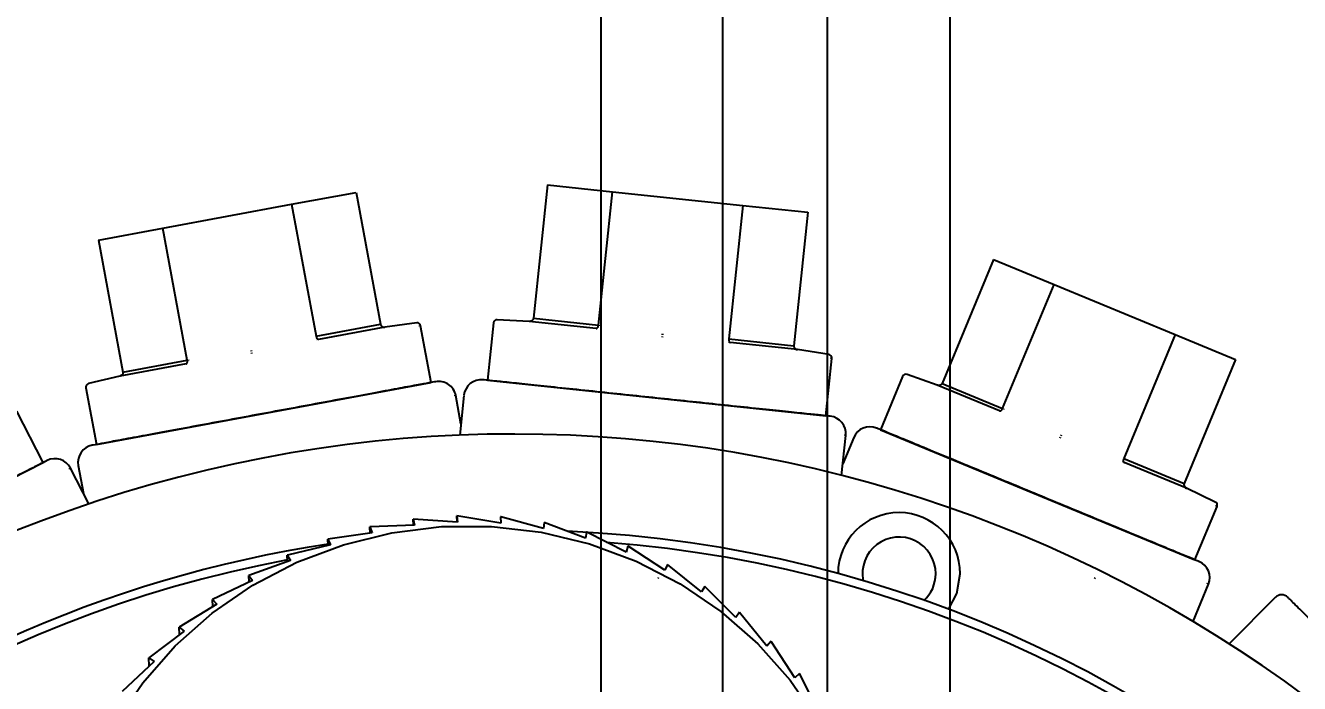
# Model space of a CAD drawing. Header units: inches. Extents: x -347369 to -260369, y 119522 to 149869.
# Drawn here: x -263173.1 to -263100.1, y 139520.4 to 139558.1 of the extents above; entities that cross this region are included whole.
import ezdxf

# ---------------------------------------------------------------- set-up
doc = ezdxf.new("R2010")
doc.units = ezdxf.units.IN
doc.header["$LTSCALE"] = 300
doc.linetypes.add('DOT2', pattern=[0.635, 0, -0.635])
doc.layers.add('INCASTELLATURA MOT', color=4, linetype='Continuous')
doc.layers.add('QUOTE', color=7, linetype='Continuous')
doc.styles.get("Standard").update_dxf_attribs({"font": 'romans.shx'})
doc.dimstyles.new('sc1a100_pollici', dxfattribs={"dimscale": 100, "dimtxt": 3, "dimasz": 3, "dimexe": 0, "dimexo": 0, "dimgap": 1, "dimtad": 1, "dimzin": 12, "dimdsep": 46, "dimtxsty": 'Standard', "dimblk": 'CLOSEDBLANK', "dimcen": 1, "dimclrd": 253, "dimclre": 253, "dimclrt": 2, "dimadec": 0, "dimazin": 3, "dimtfac": 1, "dimtmove": 0, "dimatfit": 1, "dimldrblk": 'CLOSEDBLANK', "dimfxl": 1, "dimtolj": 1, "dimtzin": 0, "dimarcsym": 0})

# ---------------------------------------------------------------- blocks, each defined once
blk = doc.blocks.new('_ClosedBlank')
at = {"color": 0, "linetype": 'ByBlock', "lineweight": -2}
for p, q in [((-1, 0.16667), (0, 0)), ((-1, 0.16667), (-1, -0.16667)), ((0, 0), (-1, -0.16667))]:
    blk.add_line(p, q, dxfattribs=at)
blk = doc.blocks.new('*D12')
at = {"layer": 'Defpoints', "color": 0, "transparency": 16777216}
for p in [(-263135.166, 139932.656), (-261590.132, 139932.656), (-262190.132, 138999.656)]:
    blk.add_point(p, dxfattribs=at)
at = {"layer": 'QUOTE', "color": 253, "lineweight": -2, "transparency": 16777216}
for p, q in [((-261590.132, 140232.656), (-261590.132, 140532.656)), ((-263135.166, 139932.656), (-261590.132, 139932.656)), ((-261590.132, 139932.656), (-261590.132, 138999.656)), ((-262190.132, 138999.656), (-261590.132, 138999.656)), ((-261590.132, 138699.656), (-261590.132, 135456.799))]:
    blk.add_line(p, q, dxfattribs=at)
at = {"layer": 'QUOTE', "color": 253, "lineweight": -2, "transparency": 16777216, "xscale": 300, "yscale": 300, "zscale": 300}
for p, rotation in [((-261590.132, 139932.656), 270), ((-261590.132, 138999.656), 90)]:
    blk.add_blockref('_ClosedBlank', p, dxfattribs=dict(at, rotation=rotation))
at = {"layer": 'QUOTE', "color": 2, "transparency": 16777216, "char_height": 300, "attachment_point": 5, "rotation": 90}
for s, insert in [('\\A1;[3\'-0 3/4"]', (-261261.561, 136928.227)), ('\\A1;933', (-261840.132, 136928.227))]:
    blk.add_mtext(s, dxfattribs=dict(at, insert=insert))
blk = doc.blocks.new('*U45')
at = {"layer": 'INCASTELLATURA MOT', "linetype": 'Continuous'}
for p, q in [((-10.004, 658), (-10.004, 412)), ((-3.004, 420.5), (-3.004, 658))]:
    blk.add_line(p, q, dxfattribs=at)
blk = doc.blocks.new('*U46')
at = {"layer": 'INCASTELLATURA MOT'}
for p, q in [((2.995, 420.5), (2.995, 658)), ((9.995, 658), (9.995, 408))]:
    blk.add_line(p, q, dxfattribs=at)
blk = doc.blocks.new('A$C11159156')
at = {"layer": 'INCASTELLATURA MOT', "color": 40, "linetype": 'Continuous', "lineweight": 25}
for p, q in [((-366.711, 598.177), (-363.021, 598.861)), ((-363.021, 598.861), (-361.619, 591.296)), ((-352.057, 599.292), (-352.861, 591.64)), ((-352.057, 599.292), (-348.325, 598.899)), ((-349.129, 591.248), (-348.325, 598.899)), ((-348.325, 598.899), (-340.86, 598.115)), ((-374.091, 596.809), (-366.711, 598.177)), ((-366.711, 598.177), (-365.309, 590.612)), ((-340.86, 598.115), (-341.664, 590.463)), ((-340.86, 598.115), (-337.128, 597.722)), ((-337.128, 597.722), (-337.932, 590.071)), ((-377.781, 596.125), (-374.091, 596.809)), ((-372.689, 589.244), (-374.091, 596.809)), ((-377.781, 596.125), (-376.379, 588.56)), ((-326.493, 595.021), (-329.437, 587.913)), ((-326.493, 595.021), (-323.026, 593.585)), ((-325.97, 586.477), (-323.026, 593.585)), ((-323.026, 593.585), (-316.091, 590.713)), ((-359.545, 591.379), (-361.365, 591.137)), ((-355.145, 591.381), (-355.491, 588.089)), ((-353.102, 591.462), (-354.936, 591.56)), ((-349.26, 591.058), (-353.102, 591.462)), ((-352.861, 591.64), (-349.129, 591.248)), ((-365.309, 590.612), (-361.619, 591.296)), ((-361.365, 591.137), (-365.164, 590.433)), ((-358.719, 587.962), (-359.322, 591.217)), ((-316.091, 590.713), (-319.036, 583.605)), ((-316.091, 590.713), (-312.624, 589.277)), ((-341.664, 590.463), (-337.932, 590.071)), ((-337.734, 589.846), (-341.576, 590.25)), ((-376.379, 588.56), (-372.689, 589.244)), ((-335.92, 589.561), (-337.734, 589.846)), ((-336.098, 586.051), (-335.752, 589.343)), ((-312.624, 589.277), (-315.568, 582.169)), ((-372.761, 589.025), (-376.559, 588.321)), ((-329.718, 587.811), (-331.449, 588.426)), ((-376.559, 588.321), (-378.345, 587.894)), ((-377.892, 584.409), (-358.719, 587.962)), ((-355.491, 588.089), (-336.098, 586.051)), ((-331.7, 588.314), (-332.967, 585.256)), ((-326.149, 586.332), (-329.718, 587.811)), ((-329.437, 587.913), (-325.97, 586.477)), ((-378.495, 587.663), (-377.892, 584.409)), ((-357.01, 585.6), (-357.307, 587.207)), ((-356.839, 587.225), (-357.079, 584.938)), ((-380.951, 583.37), (-382.454, 586.32)), ((-335.2, 582.638), (-334.959, 584.926)), ((-334.505, 584.81), (-335.13, 583.3)), ((-332.967, 585.256), (-314.952, 577.793)), ((-398.326, 574.518), (-380.951, 583.37)), ((-319.036, 583.605), (-315.568, 582.169)), ((-315.442, 581.897), (-319.011, 583.376)), ((-378.339, 580.997), (-379.383, 583.047)), ((-378.939, 583.198), (-378.641, 581.591)), ((-313.784, 581.109), (-315.442, 581.897)), ((-314.952, 577.793), (-313.685, 580.851)), ((-362.219, 579.679), (-362.227, 579.677)), ((-362.227, 579.677), (-362.105, 579.341)), ((-362.208, 579.327), (-362.227, 579.677)), ((-359.671, 579.776), (-362.219, 579.679)), ((-359.748, 580.124), (-359.756, 580.123)), ((-359.756, 580.123), (-359.671, 579.776)), ((-359.737, 579.773), (-359.756, 580.123)), ((-357.205, 579.963), (-359.748, 580.124)), ((-357.243, 580.317), (-357.252, 580.316)), ((-357.252, 580.316), (-357.205, 579.963)), ((-357.232, 579.964), (-357.252, 580.316)), ((-354.732, 579.9), (-357.243, 580.317)), ((-354.741, 580.256), (-354.732, 579.9)), ((-354.732, 580.256), (-354.741, 580.256)), ((-352.281, 579.587), (-354.732, 580.256)), ((-352.251, 579.943), (-352.281, 579.587)), ((-352.243, 579.941), (-352.251, 579.943)), ((-349.879, 579.029), (-352.243, 579.941)), ((-364.629, 578.988), (-364.638, 578.985)), ((-364.638, 578.985), (-364.479, 578.663)), ((-364.618, 578.629), (-364.638, 578.985)), ((-362.105, 579.341), (-364.629, 578.988)), ((-349.81, 579.38), (-349.879, 579.029)), ((-349.802, 579.377), (-349.81, 579.38)), ((-347.551, 578.23), (-349.802, 579.377)), ((-364.479, 578.663), (-366.953, 578.057)), ((-347.445, 578.573), (-347.551, 578.23)), ((-347.437, 578.569), (-347.445, 578.573)), ((-345.323, 577.201), (-347.437, 578.569)), ((-366.768, 577.749), (-369.164, 576.897)), ((-366.953, 578.057), (-366.961, 578.053)), ((-366.961, 578.053), (-366.768, 577.749)), ((-366.94, 577.688), (-366.961, 578.053)), ((-345.18, 577.531), (-345.323, 577.201)), ((-345.173, 577.527), (-345.18, 577.531)), ((-343.219, 575.952), (-345.173, 577.527)), ((-369.164, 576.897), (-369.171, 576.892)), ((-369.171, 576.892), (-368.947, 576.609)), ((-369.15, 576.513), (-369.171, 576.892)), ((-368.947, 576.609), (-371.238, 575.52)), ((-343.042, 576.266), (-343.219, 575.952)), ((-343.035, 576.261), (-343.042, 576.266)), ((-341.263, 574.497), (-343.035, 576.261)), ((-315.06, 574.266), (-314.179, 576.391)), ((-371.238, 575.52), (-371.245, 575.515)), ((-371.245, 575.515), (-370.991, 575.256)), ((-371.222, 575.116), (-371.245, 575.515)), ((-310.336, 575.645), (-312.993, 572.988)), ((-370.991, 575.256), (-373.152, 573.942)), ((-341.053, 574.791), (-341.263, 574.497)), ((-341.046, 574.785), (-341.053, 574.791)), ((-339.476, 572.851), (-341.046, 574.785)), ((-373.152, 573.942), (-373.159, 573.936)), ((-373.159, 573.936), (-372.879, 573.705)), ((-373.135, 573.51), (-373.159, 573.936)), ((-372.879, 573.705), (-374.887, 572.18)), ((-339.235, 573.123), (-339.476, 572.851)), ((-339.229, 573.117), (-339.235, 573.123)), ((-337.877, 571.034), (-339.229, 573.117)), ((-374.588, 571.972), (-376.421, 570.253)), ((-374.887, 572.18), (-374.892, 572.174)), ((-374.892, 572.174), (-374.588, 571.972)), ((-374.867, 571.711), (-374.892, 572.174)), ((-337.609, 571.28), (-337.877, 571.034)), ((-337.603, 571.273), (-337.609, 571.28)), ((-336.485, 569.064), (-337.603, 571.273))]:
    blk.add_line(p, q, dxfattribs=at)
at = {"layer": 'INCASTELLATURA MOT', "color": 40, "linetype": 'DOT2', "lineweight": 18}
for p, q in [((-359.545, 591.379), (-368.945, 589.636)), ((-335.752, 589.343), (-355.145, 591.381)), ((-345.428, 590.56), (-354.936, 591.56)), ((-359.322, 591.217), (-378.495, 587.663)), ((-372.689, 589.244), (-365.309, 590.612)), ((-345.412, 590.707), (-349.26, 591.058)), ((-349.129, 591.248), (-341.664, 590.463)), ((-341.576, 590.25), (-345.412, 590.707)), ((-365.164, 590.433), (-368.972, 589.781)), ((-335.92, 589.561), (-345.428, 590.56)), ((-368.945, 589.636), (-378.345, 587.894)), ((-368.972, 589.781), (-372.761, 589.025)), ((-322.616, 584.767), (-331.449, 588.426)), ((-313.685, 580.851), (-331.7, 588.314)), ((-357.307, 587.207), (-378.939, 583.198)), ((-334.959, 584.926), (-356.839, 587.225)), ((-322.56, 584.903), (-326.149, 586.332)), ((-325.97, 586.477), (-319.036, 583.605)), ((-314.179, 576.391), (-334.505, 584.81)), ((-313.784, 581.109), (-322.616, 584.767)), ((-319.011, 583.376), (-322.56, 584.903)), ((-379.383, 583.047), (-398.985, 573.059)), ((-287.355, 552.664), (-310.336, 575.645))]:
    blk.add_line(p, q, dxfattribs=at)
at = {"layer": 'INCASTELLATURA MOT', "color": 40, "linetype": 'Continuous', "lineweight": 25, "flags": 128}
for points in [[(-376.824, 568.44), (-375.243, 570.751), (-373.381, 572.858), (-371.266, 574.729), (-368.93, 576.336), (-366.408, 577.653), (-363.739, 578.662), (-360.963, 579.347), (-358.122, 579.697), (-355.26, 579.708), (-352.42, 579.379), (-349.644, 578.715), (-346.975, 577.726), (-344.453, 576.427), (-342.117, 574.838), (-340.002, 572.983), (-338.139, 570.89), (-336.558, 568.59)], [(-329.072, 574.946), (-328.595, 575.864), (-328.405, 577.001)]]:
    blk.add_lwpolyline(points, dxfattribs=at)
at = {"layer": 'INCASTELLATURA MOT', "color": 40, "linetype": 'DOT2', "lineweight": 18, "flags": 128}
blk.add_lwpolyline([(-345.757, 576.791), (-343.335, 575.323), (-341.123, 573.572), (-339.157, 571.567), (-337.468, 569.338), (-336.082, 566.921), (-335.021, 564.354), (-334.302, 561.678), (-333.936, 558.934), (-333.929, 556.167), (-334.282, 553.419), (-334.987, 550.734), (-336.036, 548.155), (-337.41, 545.721), (-339.088, 543.472), (-341.044, 541.443), (-343.247, 539.665), (-345.662, 538.168), (-348.251, 536.974), (-350.973, 536.102), (-353.786, 535.567), (-356.644, 535.376), (-359.503, 535.532), (-362.319, 536.034), (-365.045, 536.873), (-367.64, 538.035), (-370.062, 539.504), (-372.274, 541.254), (-374.24, 543.26), (-375.929, 545.489), (-377.315, 547.906), (-378.376, 550.473), (-379.095, 553.149), (-379.461, 555.892), (-379.467, 558.66), (-379.115, 561.408), (-378.409, 564.093), (-377.361, 566.672), (-375.987, 569.106), (-374.309, 571.355), (-372.353, 573.384), (-370.15, 575.161), (-367.735, 576.659), (-365.146, 577.853), (-362.424, 578.725), (-359.611, 579.26), (-356.753, 579.451), (-353.894, 579.295), (-351.078, 578.793), (-348.352, 577.954), (-345.757, 576.791)], dxfattribs=at)
at = {"layer": 'INCASTELLATURA MOT', "color": 40, "linetype": 'Continuous', "lineweight": 25}
for centre, radius, start, end in [((-359.519, 591.18), 0.2, 10.5, 97.56433), ((-354.946, 591.36), 0.2, 86.93567, 174), ((-335.951, 589.364), 0.2, 354, 81.06433), ((-331.516, 588.237), 0.2, 70.43567, 157.5), ((-378.299, 587.7), 0.2, 103.43567, 190.5), ((-358.291, 587.025), 1, 10.5, 100.5), ((-355.844, 587.121), 1, 84, 174), ((-335.954, 585.03), 1, 354, 84), ((-354, 509), 76, 233.47499, 180), ((-333.581, 584.427), 1, 67.5, 157.5), ((-377.956, 583.38), 1, 100.5, 190.5), ((-380.274, 582.593), 1, 27, 117), ((-313.87, 580.928), 0.2, 337.5, 64.56433), ((-331.905, 577.001), 3.5, 0, 179.95029), ((-354, 509), 70.5, 270, 87.50116), ((-331.905, 577.001), 2.1, 0, 191.1794), ((-354, 509), 70.5, 98.66509, 222.49193), ((-354, 509), 70, 270, 85.62614), ((-354, 509), 70, 100.65786, 270), ((-315.103, 576.774), 1, 337.5, 67.5), ((-331.905, 577.001), 2.1, 312.8206, 0), ((-309.983, 575.291), 0.5, 45, 135)]:
    blk.add_arc(centre, radius, start, end, dxfattribs=at)
for points, knots in [([(-352.861, 591.64), (-352.863, 591.628), (-352.867, 591.603), (-352.885, 591.566), (-352.91, 591.532), (-352.954, 591.495), (-353.012, 591.469), (-353.064, 591.461), (-353.091, 591.461), (-353.099, 591.462), (-353.102, 591.462)], [0, 0, 0, 0, 0.11203, 0.233196, 0.362954, 0.500057, 0.749498, 0.926695, 0.975691, 1, 1, 1, 1]), ([(-365.309, 590.612), (-365.307, 590.6), (-365.301, 590.575), (-365.288, 590.539), (-365.27, 590.505), (-365.243, 590.468), (-365.211, 590.441), (-365.182, 590.433), (-365.168, 590.433), (-365.164, 590.433), (-365.164, 590.433)], [0, 0, 0, 0, 0.112027, 0.23319, 0.362943, 0.500041, 0.749238, 0.926865, 0.990965, 1, 1, 1, 1]), ([(-361.619, 591.296), (-361.616, 591.284), (-361.61, 591.259), (-361.59, 591.224), (-361.562, 591.192), (-361.515, 591.158), (-361.456, 591.137), (-361.402, 591.134), (-361.374, 591.136), (-361.366, 591.137), (-361.365, 591.137)], [0, 0, 0, 0, 0.112027, 0.23319, 0.362943, 0.500041, 0.749238, 0.926865, 0.990965, 1, 1, 1, 1]), ([(-349.26, 591.058), (-349.259, 591.058), (-349.258, 591.058), (-349.254, 591.058), (-349.241, 591.06), (-349.214, 591.07), (-349.183, 591.099), (-349.159, 591.138), (-349.144, 591.173), (-349.134, 591.21), (-349.13, 591.236), (-349.129, 591.248)], [0, 0, 0, 0, 0.009009, 0.024113, 0.073082, 0.250769, 0.499964, 0.637074, 0.766831, 0.887987, 1, 1, 1, 1]), ([(-341.664, 590.463), (-341.665, 590.451), (-341.667, 590.425), (-341.665, 590.387), (-341.658, 590.349), (-341.642, 590.306), (-341.619, 590.272), (-341.593, 590.255), (-341.58, 590.251), (-341.576, 590.25), (-341.576, 590.25)], [0, 0, 0, 0, 0.112027, 0.23319, 0.362943, 0.500041, 0.749238, 0.926865, 0.990965, 1, 1, 1, 1]), ([(-337.932, 590.071), (-337.933, 590.059), (-337.934, 590.033), (-337.924, 589.994), (-337.906, 589.955), (-337.872, 589.91), (-337.821, 589.872), (-337.77, 589.853), (-337.743, 589.848), (-337.735, 589.847), (-337.734, 589.846)], [0, 0, 0, 0, 0.1120271, 0.2331895, 0.3629429, 0.5000408, 0.7492379, 0.9268652, 0.9909652, 1, 1, 1, 1]), ([(-372.761, 589.025), (-372.76, 589.025), (-372.759, 589.025), (-372.755, 589.027), (-372.743, 589.032), (-372.72, 589.05), (-372.699, 589.086), (-372.687, 589.13), (-372.683, 589.168), (-372.683, 589.207), (-372.687, 589.232), (-372.689, 589.244)], [0, 0, 0, 0, 0.009009, 0.024113, 0.073082, 0.250769, 0.499964, 0.637074, 0.766831, 0.887987, 1, 1, 1, 1]), ([(-376.379, 588.56), (-376.378, 588.548), (-376.375, 588.523), (-376.381, 588.483), (-376.396, 588.443), (-376.427, 588.395), (-376.475, 588.354), (-376.522, 588.332), (-376.549, 588.324), (-376.557, 588.322), (-376.559, 588.321)], [0, 0, 0, 0, 0.11203, 0.2331962, 0.3629542, 0.5000575, 0.7494979, 0.9266947, 0.975691, 1, 1, 1, 1]), ([(-358.473, 588.008), (-358.505, 588.002), (-358.571, 587.99), (-359.118, 587.888), (-360.025, 587.72), (-361.304, 587.483), (-362.876, 587.192), (-364.638, 586.865), (-366.47, 586.526), (-368.305, 586.186), (-370.141, 585.845), (-371.973, 585.506), (-373.735, 585.179), (-375.307, 584.888), (-376.586, 584.651), (-377.493, 584.483), (-378.04, 584.381), (-378.106, 584.369), (-378.138, 584.363)], [0, 0, 0, 0, 0.058258, 0.120006, 0.18432, 0.25, 0.31568, 0.379994, 0.441742, 0.5, 0.558258, 0.620006, 0.68432, 0.75, 0.81568, 0.879994, 0.941742, 1, 1, 1, 1]), ([(-335.849, 586.025), (-335.882, 586.028), (-335.948, 586.035), (-336.501, 586.093), (-337.419, 586.19), (-338.712, 586.326), (-340.302, 586.493), (-342.085, 586.68), (-343.938, 586.875), (-345.795, 587.07), (-347.651, 587.265), (-349.504, 587.46), (-351.287, 587.647), (-352.877, 587.814), (-354.17, 587.95), (-355.088, 588.047), (-355.641, 588.105), (-355.707, 588.112), (-355.74, 588.115)], [0, 0, 0, 0, 0.058258, 0.120006, 0.18432, 0.25, 0.31568, 0.379994, 0.441742, 0.5, 0.558258, 0.620006, 0.68432, 0.75, 0.81568, 0.879994, 0.941742, 1, 1, 1, 1]), ([(-329.437, 587.913), (-329.442, 587.902), (-329.454, 587.879), (-329.481, 587.849), (-329.515, 587.824), (-329.567, 587.801), (-329.63, 587.792), (-329.682, 587.8), (-329.708, 587.807), (-329.716, 587.81), (-329.718, 587.811)], [0, 0, 0, 0, 0.11203, 0.233196, 0.362954, 0.500057, 0.749498, 0.926695, 0.975691, 1, 1, 1, 1]), ([(-326.149, 586.332), (-326.149, 586.332), (-326.148, 586.332), (-326.144, 586.331), (-326.131, 586.329), (-326.102, 586.331), (-326.064, 586.35), (-326.03, 586.38), (-326.006, 586.41), (-325.985, 586.443), (-325.975, 586.466), (-325.97, 586.477)], [0, 0, 0, 0, 0.009009, 0.024113, 0.073082, 0.250769, 0.499964, 0.637074, 0.766831, 0.887987, 1, 1, 1, 1]), ([(-314.721, 577.698), (-314.751, 577.71), (-314.812, 577.736), (-315.326, 577.949), (-316.179, 578.302), (-317.38, 578.799), (-318.857, 579.411), (-320.513, 580.097), (-322.235, 580.81), (-323.959, 581.525), (-325.684, 582.239), (-327.405, 582.952), (-329.061, 583.638), (-330.538, 584.25), (-331.74, 584.747), (-332.592, 585.1), (-333.106, 585.313), (-333.168, 585.339), (-333.198, 585.351)], [0, 0, 0, 0, 0.058258, 0.120006, 0.18432, 0.25, 0.31568, 0.379994, 0.441742, 0.5, 0.558258, 0.620006, 0.68432, 0.75, 0.81568, 0.879994, 0.941742, 1, 1, 1, 1]), ([(-380.728, 583.484), (-380.757, 583.469), (-380.817, 583.439), (-381.312, 583.186), (-382.134, 582.767), (-383.293, 582.177), (-384.718, 581.451), (-386.315, 580.637), (-387.975, 579.791), (-389.638, 578.944), (-391.301, 578.097), (-392.962, 577.251), (-394.559, 576.437), (-395.983, 575.711), (-397.142, 575.121), (-397.964, 574.702), (-398.46, 574.449), (-398.519, 574.419), (-398.548, 574.404)], [0, 0, 0, 0, 0.058258, 0.120006, 0.18432, 0.25, 0.31568, 0.379994, 0.441742, 0.5, 0.558258, 0.620006, 0.68432, 0.75, 0.81568, 0.879994, 0.941742, 1, 1, 1, 1]), ([(-319.036, 583.605), (-319.04, 583.594), (-319.049, 583.57), (-319.058, 583.532), (-319.061, 583.494), (-319.059, 583.448), (-319.046, 583.408), (-319.027, 583.386), (-319.015, 583.378), (-319.012, 583.376), (-319.011, 583.376)], [0, 0, 0, 0, 0.112027, 0.23319, 0.362943, 0.500041, 0.749238, 0.926865, 0.990965, 1, 1, 1, 1]), ([(-315.568, 582.169), (-315.572, 582.157), (-315.581, 582.133), (-315.583, 582.093), (-315.577, 582.05), (-315.556, 581.997), (-315.518, 581.947), (-315.474, 581.914), (-315.45, 581.901), (-315.443, 581.898), (-315.442, 581.897)], [0, 0, 0, 0, 0.112027, 0.23319, 0.362943, 0.500041, 0.749238, 0.926865, 0.990965, 1, 1, 1, 1]), ([(-287.355, 553.371), (-287.391, 553.407), (-287.466, 553.482), (-288.085, 554.101), (-289.113, 555.129), (-290.561, 556.577), (-292.342, 558.358), (-294.338, 560.354), (-296.414, 562.429), (-298.492, 564.508), (-300.571, 566.586), (-302.646, 568.662), (-304.642, 570.658), (-306.423, 572.439), (-307.871, 573.887), (-308.899, 574.915), (-309.518, 575.534), (-309.593, 575.609), (-309.629, 575.645)], [0, 0, 0, 0, 0.058258, 0.120006, 0.18432, 0.25, 0.31568, 0.379994, 0.441742, 0.5, 0.558258, 0.620006, 0.68432, 0.75, 0.81568, 0.879994, 0.941742, 1, 1, 1, 1])]:
    blk.add_open_spline(points, degree=3, knots=knots, dxfattribs=at)
at = {"layer": 'INCASTELLATURA MOT', "color": 40, "linetype": 'DOT2', "lineweight": 18}
blk.add_open_spline([(-420.351, 472.975), (-421.396, 475.027), (-423.487, 479.132), (-425.929, 485.721), (-427.833, 492.655), (-429.082, 499.963), (-429.614, 507.511), (-429.378, 515.193), (-428.348, 522.89), (-426.52, 530.481), (-423.918, 537.843), (-420.59, 544.86), (-416.604, 551.431), (-412.047, 557.472), (-407.018, 562.919), (-401.65, 567.705), (-395.996, 571.87), (-390.076, 575.443), (-383.855, 578.463), (-377.282, 580.936), (-370.344, 582.831), (-363.037, 584.082), (-355.489, 584.614), (-347.808, 584.378), (-340.11, 583.348), (-332.519, 581.52), (-325.157, 578.918), (-318.14, 575.59), (-311.569, 571.604), (-305.529, 567.047), (-300.08, 562.02), (-295.301, 556.647), (-291.105, 551.01), (-288.801, 547.02), (-287.649, 545.025)], degree=3, knots=[0, 0, 0, 0, 0.029124, 0.058249, 0.088734, 0.119994, 0.151901, 0.184313, 0.217069, 0.25, 0.282931, 0.315687, 0.348099, 0.380006, 0.411266, 0.441751, 0.470875, 0.5, 0.529123, 0.558249, 0.588734, 0.619994, 0.651901, 0.684313, 0.717069, 0.75, 0.782931, 0.815687, 0.848099, 0.880006, 0.911266, 0.941751, 0.970875, 1, 1, 1, 1], dxfattribs=at)

msp = doc.modelspace()

# ---------------------------------------------------------------- block references
for name, p in [('*U45', (-263130.166, 138999.656)), ('A$C11159156', (-262791.171, 138949.656)), ('*U46', (-263130.166, 138999.656))]:
    msp.add_blockref(name, p)

# ---------------------------------------------------------------- dimensions: what is measured, and where the dimension line sits
at = {"layer": 'QUOTE'}
dim = msp.add_linear_dim(base=(-261590.132, 139932.656), p1=(-262190.132, 138999.656), p2=(-263135.166, 139932.656), angle=90, dimstyle='sc1a100_pollici', override={"dimpost": '\\X'}, dxfattribs=at)
dim.commit()
dim.dimension.update_dxf_attribs({"geometry": '*D12', "text_midpoint": (-261590.132, 136928.227), "dimtype": 160})

doc.saveas('drawing.dxf')
